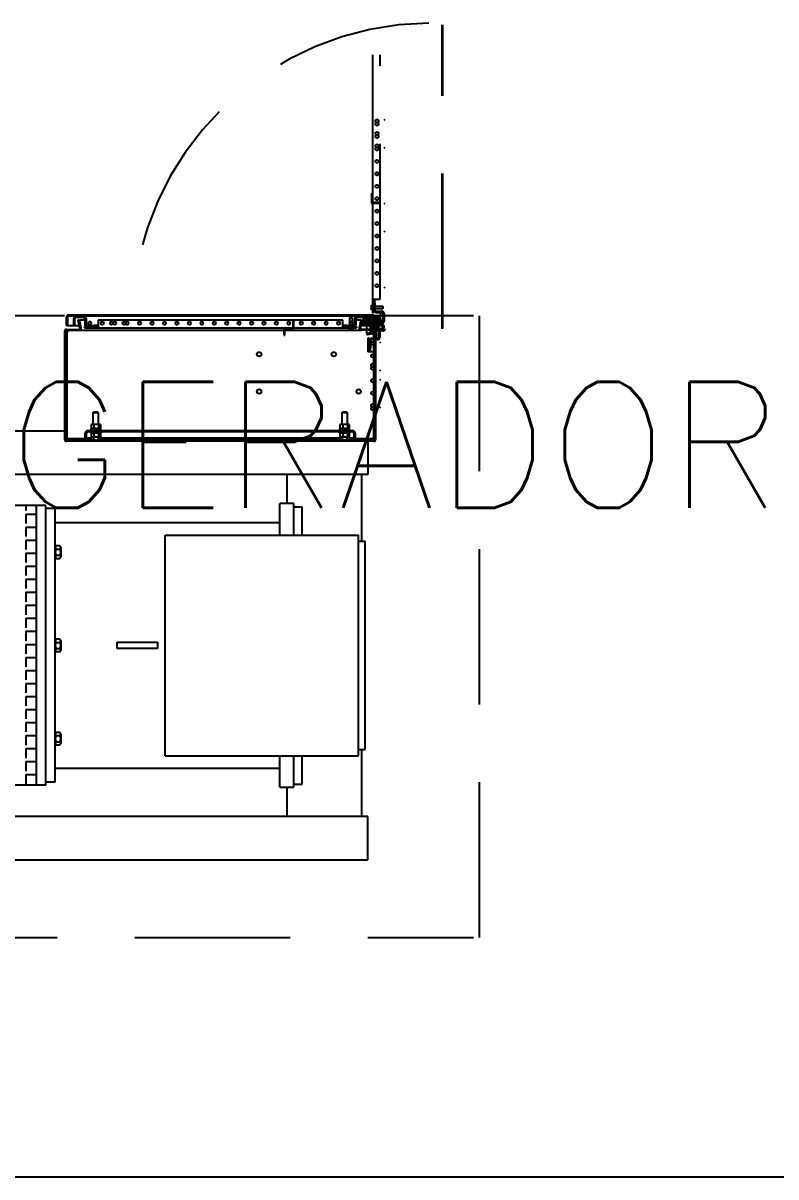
# Model space of a CAD drawing. Header units: metres. Extents: x -367 to 374, y -238 to 224.
# Drawn here: x 251.551 to 252.761, y 213.272 to 215.128 of the extents above; entities that cross this region are included whole.
import ezdxf
from ezdxf.enums import TextEntityAlignment as Align

# ---------------------------------------------------------------- set-up
doc = ezdxf.new("R2010")
doc.units = ezdxf.units.M
doc.linetypes.add('HIDDEN', pattern=[0.375, 0.25, -0.125])
for name, color, linetype in [('BASE', 253, 'Continuous'), ('ELE-ALIMENTADORES', 160, 'Continuous'), ('ELETRICA', 160, 'Continuous'), ('GERADOR', 4, 'Continuous')]:
    doc.layers.add(name, color=color, linetype=linetype)
doc.styles.add('R60-125-RS', font='romans.shx', dxfattribs={"height": 0.19})
doc.styles.add('R80-100-RS', font='romans.shx', dxfattribs={"height": 0.203})

# ---------------------------------------------------------------- blocks, each defined once
blk = doc.blocks.new('A$C03920C12')
at = {"layer": 'BASE'}
for q in [(1.55, -1.68), (0, -1.68)]:
    blk.add_line((-4.25, -1.68), q, dxfattribs=at)
at = {"layer": 'BASE', "insert": (-2.3492, -0.4009), "char_height": 0.203, "width": 2.816507, "attachment_point": 1, "style": 'R80-100-RS'}
blk.add_mtext('GERADOR', dxfattribs=at)
at = {"layer": 'BASE', "style": 'R60-125-RS', "text_generation_flag": 4}
blk.add_attdef('D', text='', height=0.19, dxfattribs=at).set_placement((-3.7108, 1.4232), align=Align.MIDDLE_CENTER)

msp = doc.modelspace()

# ---------------------------------------------------------------- linework, layer by layer
at = {"color": 8, "linetype": 'Continuous'}
msp.add_line((251.6191, 214.5606), (251.6176, 214.5621), dxfattribs=at)
at = {"layer": 'BASE', "color": 8, "ltscale": 10}
for p, q in [((251.0956, 214.4721), (251.6176, 214.4721)), ((252.105, 214.4554), (252.105, 214.4021)), ((252.105, 214.4021), (251.0881, 214.4021)), ((251.975, 214.4021), (251.975, 214.3551)), ((252.095, 214.4021), (252.095, 214.2946)), ((252.095, 213.9596), (252.095, 213.8521)), ((251.975, 213.8991), (251.975, 213.8521)), ((252.105, 213.8521), (251.1375, 213.8521)), ((252.105, 213.7821), (252.105, 213.8521)), ((250.64, 213.7821), (252.105, 213.7821))]:
    msp.add_line(p, q, dxfattribs=at)
at = {"layer": 'ELETRICA', "color": 8, "linetype": 'HIDDEN'}
for p, q in [((252.2244, 214.6361), (252.2244, 215.1251)), ((252.2259, 214.6361), (252.2259, 215.1251)), ((252.1123, 215.0771), (252.1123, 214.8531)), ((252.1248, 214.6841), (252.1248, 215.0771)), ((252.1313, 214.9718), (252.1328, 214.9733)), ((252.1313, 214.9269), (252.1328, 214.9284)), ((252.1111, 214.8531), (252.1123, 214.8531)), ((252.1111, 214.8528), (252.1111, 214.8531)), ((252.1123, 214.8531), (252.1123, 214.8507)), ((252.1111, 214.8507), (252.1111, 214.8405)), ((252.1111, 214.8405), (252.1111, 214.8381)), ((252.1123, 214.8381), (252.1111, 214.8381)), ((252.1123, 214.8507), (252.1123, 214.8405)), ((252.1123, 214.8384), (252.1123, 214.8381)), ((252.1123, 214.8381), (252.1123, 214.6841)), ((252.1231, 214.8393), (252.1135, 214.8393)), ((252.1231, 214.8381), (252.1135, 214.8381)), ((252.1231, 214.8393), (252.1231, 214.8381)), ((252.1313, 214.8371), (252.1328, 214.8386)), ((252.1313, 214.7922), (252.1328, 214.7937)), ((252.1313, 214.7024), (252.1328, 214.7039)), ((252.1104, 214.6737), (252.1104, 214.6689)), ((252.1104, 214.668), (252.1104, 214.6689)), ((252.1104, 214.668), (252.1104, 214.6675)), ((252.1106, 214.6739), (252.113, 214.6741)), ((252.113, 214.6671), (252.1106, 214.6673)), ((252.1115, 214.6678), (252.1115, 214.6687)), ((252.1123, 214.6841), (252.1123, 214.6831)), ((252.1123, 214.6841), (252.1163, 214.6841)), ((252.1143, 214.6831), (252.1123, 214.6831)), ((252.1123, 214.6831), (252.1123, 214.674)), ((252.1123, 214.6672), (252.1123, 214.6621)), ((252.113, 214.6751), (252.1138, 214.6751)), ((252.113, 214.6661), (252.113, 214.6751)), ((252.1138, 214.6661), (252.1138, 214.6751)), ((252.1138, 214.6746), (252.1143, 214.6746)), ((252.1138, 214.6742), (252.1139, 214.6742)), ((252.1138, 214.6728), (252.1139, 214.6728)), ((252.1138, 214.6706), (252.1139, 214.6706)), ((252.1138, 214.6684), (252.1139, 214.6684)), ((252.1138, 214.667), (252.1139, 214.667)), ((252.1143, 214.6666), (252.1138, 214.6666)), ((252.1143, 214.6742), (252.1142, 214.6742)), ((252.1143, 214.6728), (252.1142, 214.6728)), ((252.1143, 214.6706), (252.1142, 214.6706)), ((252.1143, 214.6684), (252.1142, 214.6684)), ((252.1143, 214.667), (252.1142, 214.667)), ((252.1143, 214.6841), (252.1143, 214.6831)), ((252.1143, 214.6831), (252.1143, 214.6776)), ((252.1143, 214.6776), (252.1143, 214.6666)), ((252.1163, 214.6776), (252.1143, 214.6776)), ((252.1143, 214.6666), (252.1143, 214.6621)), ((252.1163, 214.6776), (252.1163, 214.6841)), ((252.1163, 214.6841), (252.1248, 214.6841)), ((252.1163, 214.6776), (252.1163, 214.6666)), ((252.1163, 214.6726), (252.129, 214.6726)), ((252.129, 214.6686), (252.1163, 214.6686)), ((252.129, 214.6726), (252.129, 214.6692)), ((252.129, 214.6692), (252.129, 214.6686)), ((251.6176, 214.6571), (250.8284, 214.6571)), ((252.1029, 214.6504), (252.1029, 214.6307)), ((252.1088, 214.6504), (252.1088, 214.6489)), ((252.1088, 214.6504), (252.1228, 214.6504)), ((252.1088, 214.6489), (252.1228, 214.6489)), ((252.1088, 214.6484), (252.1088, 214.6301)), ((252.1088, 214.6484), (252.1228, 214.6484)), ((252.1099, 214.6341), (252.1099, 214.6537)), ((252.1117, 214.6575), (252.112, 214.6575)), ((252.1249, 214.6548), (252.1117, 214.6575)), ((252.1117, 214.6552), (252.1249, 214.6526)), ((252.1252, 214.6548), (252.112, 214.6575)), ((252.112, 214.6567), (252.1252, 214.654)), ((252.1143, 214.6621), (252.1123, 214.6621)), ((252.1138, 214.6661), (252.113, 214.6661)), ((252.1158, 214.6566), (252.1158, 214.6559)), ((252.1158, 214.6544), (252.1158, 214.6408)), ((252.1163, 214.6631), (252.1163, 214.6631)), ((252.1163, 214.6631), (252.1164, 214.6631)), ((252.117, 214.6521), (252.1174, 214.6541)), ((252.117, 214.6521), (252.1236, 214.6508)), ((252.275, 214.6571), (252.1176, 214.6571)), ((252.1183, 214.6646), (252.1273, 214.6646)), ((252.1183, 214.6626), (252.1273, 214.6626)), ((252.1245, 214.6493), (252.1237, 214.6466)), ((252.1249, 214.6548), (252.1252, 214.6548)), ((252.1252, 214.654), (252.1249, 214.6526)), ((252.1252, 214.6626), (252.1252, 214.6548)), ((252.1264, 214.6487), (252.1258, 214.6466)), ((252.1293, 214.6606), (252.1293, 214.6486)), ((252.1304, 214.6631), (252.1313, 214.6631)), ((252.1313, 214.6606), (252.1313, 214.6486)), ((252.1313, 214.6575), (252.1328, 214.659)), ((252.2846, 213.6571), (252.2846, 214.6571)), ((252.1047, 214.6293), (252.1179, 214.6319)), ((252.1047, 214.627), (252.1179, 214.6297)), ((252.105, 214.6278), (252.1182, 214.6304)), ((252.105, 214.627), (252.1182, 214.6297)), ((252.1093, 214.6389), (252.1203, 214.6389)), ((252.1093, 214.6389), (252.1093, 214.6369)), ((252.1093, 214.6369), (252.1203, 214.6369)), ((252.1138, 214.6406), (252.1193, 214.6411)), ((252.1142, 214.6359), (252.1138, 214.6406)), ((252.1197, 214.6364), (252.1142, 214.6359)), ((252.1158, 214.636), (252.1158, 214.6352)), ((252.1243, 214.6352), (252.1158, 214.6352)), ((252.1158, 214.6346), (252.1158, 214.6331)), ((252.1298, 214.6346), (252.1158, 214.6346)), ((252.1298, 214.6331), (252.1158, 214.6331)), ((252.1273, 214.6466), (252.1163, 214.6466)), ((252.1163, 214.6466), (252.1163, 214.6446)), ((252.1273, 214.6446), (252.1163, 214.6446)), ((252.1182, 214.6304), (252.1179, 214.6319)), ((252.1179, 214.6297), (252.1182, 214.6297)), ((252.1182, 214.6297), (252.1182, 214.6209)), ((252.1193, 214.6411), (252.1264, 214.6417)), ((252.1268, 214.637), (252.1197, 214.6364)), ((252.1231, 214.6446), (252.1222, 214.6414)), ((252.1223, 214.6349), (252.1223, 214.6229)), ((252.123, 214.6466), (252.125, 214.6446)), ((252.1243, 214.6349), (252.1243, 214.6229)), ((252.1252, 214.6446), (252.125, 214.6439)), ((252.1298, 214.6352), (252.1288, 214.6352)), ((252.1047, 214.627), (252.105, 214.627)), ((252.1053, 214.6214), (252.1053, 214.6004)), ((252.1073, 214.6214), (252.1053, 214.6214)), ((252.1073, 214.6214), (252.1073, 214.6169)), ((252.1073, 214.6169), (252.1073, 214.6059)), ((252.1088, 214.6286), (252.1088, 214.6279)), ((252.1093, 214.6204), (252.1093, 214.6204)), ((252.1093, 214.6204), (252.1094, 214.6204)), ((252.1093, 214.6169), (252.1093, 214.6059)), ((252.1203, 214.6209), (252.1113, 214.6209)), ((252.1203, 214.6189), (252.1113, 214.6189)), ((252.1234, 214.6204), (252.1243, 214.6204)), ((252.1243, 214.6136), (252.1258, 214.6151)), ((252.1073, 214.6004), (252.1053, 214.6004)), ((252.1053, 214.6004), (252.1053, 214.5994)), ((252.1093, 214.5994), (252.1053, 214.5994)), ((252.1073, 214.6059), (252.1073, 214.6004)), ((252.1073, 214.6059), (252.1093, 214.6059)), ((252.1073, 214.6004), (252.1073, 214.5994)), ((252.1093, 214.5994), (252.1093, 214.6059)), ((252.1178, 214.5994), (252.1093, 214.5994)), ((252.1243, 214.5687), (252.1258, 214.5702)), ((252.1243, 214.5539), (252.1258, 214.5554)), ((252.1243, 214.509), (252.1258, 214.5105)), ((251.3553, 213.6571), (252.275, 213.6571))]:
    msp.add_line(p, q, dxfattribs=at)
at = {"layer": 'ELETRICA', "color": 8}
for p, q in [((251.6206, 214.6414), (251.6206, 214.6554)), ((251.6221, 214.6414), (251.6221, 214.6554)), ((251.6226, 214.6414), (251.6226, 214.6554)), ((252.1126, 214.6584), (251.6236, 214.6584)), ((252.1126, 214.6569), (251.6236, 214.6569)), ((251.6321, 214.6419), (251.6321, 214.6529)), ((251.6341, 214.6419), (251.6341, 214.6529)), ((251.6361, 214.6569), (251.6481, 214.6569)), ((251.6361, 214.6549), (251.6481, 214.6549)), ((251.6406, 214.6507), (251.6391, 214.6504)), ((251.6418, 214.6372), (251.6391, 214.6504)), ((251.6432, 214.6375), (251.6406, 214.6507)), ((251.644, 214.6375), (251.6414, 214.6507)), ((251.6414, 214.6504), (251.6414, 214.6507)), ((251.6414, 214.6507), (251.6501, 214.6507)), ((251.644, 214.6372), (251.6414, 214.6504)), ((251.6501, 214.6529), (251.6501, 214.6439)), ((251.6506, 214.656), (251.6506, 214.6569)), ((251.6521, 214.6529), (251.6521, 214.6439)), ((251.6575, 214.6569), (251.656, 214.6584)), ((252.0646, 214.6504), (251.6716, 214.6504)), ((251.6716, 214.6504), (251.6716, 214.6419)), ((251.7024, 214.6569), (251.7009, 214.6584)), ((251.7172, 214.6569), (251.7157, 214.6584)), ((251.7621, 214.6569), (251.7606, 214.6584)), ((251.8519, 214.6569), (251.8504, 214.6584)), ((251.8968, 214.6569), (251.8953, 214.6584)), ((251.9844, 214.6487), (251.9844, 214.6391)), ((251.9844, 214.6487), (251.9856, 214.6487)), ((251.9866, 214.6569), (251.9851, 214.6584)), ((251.9856, 214.6487), (251.9856, 214.6391)), ((252.0315, 214.6569), (252.03, 214.6584)), ((252.0463, 214.6569), (252.1198, 214.6584)), ((252.0646, 214.6419), (252.0646, 214.6504)), ((252.0761, 214.6546), (252.0795, 214.6546)), ((252.0761, 214.6419), (252.0761, 214.6546)), ((252.0795, 214.6546), (252.0801, 214.6546)), ((252.0801, 214.6546), (252.0801, 214.6419)), ((252.0841, 214.6439), (252.0841, 214.6529)), ((252.0856, 214.656), (252.0856, 214.6569)), ((252.0861, 214.6439), (252.0861, 214.6529)), ((252.0861, 214.6507), (252.0939, 214.6507)), ((252.0881, 214.6569), (252.1001, 214.6569)), ((252.0881, 214.6549), (252.1001, 214.6549)), ((252.0912, 214.6569), (252.0897, 214.6584)), ((252.0939, 214.6507), (252.0912, 214.6375)), ((252.0939, 214.6504), (252.0912, 214.6372)), ((252.092, 214.6375), (252.0946, 214.6507)), ((252.0935, 214.6372), (252.0961, 214.6504)), ((252.0939, 214.6504), (252.0939, 214.6507)), ((252.0946, 214.6507), (252.0961, 214.6504)), ((252.0966, 214.6426), (252.0979, 214.6492)), ((252.0994, 214.6501), (252.1021, 214.6493)), ((252.1, 214.652), (252.1021, 214.6514)), ((252.1021, 214.6529), (252.1021, 214.6419)), ((252.1021, 214.6486), (252.1041, 214.6506)), ((252.1041, 214.6529), (252.1041, 214.6419)), ((252.1041, 214.6508), (252.1048, 214.6506)), ((252.1041, 214.6487), (252.1073, 214.6478)), ((252.1076, 214.6449), (252.1069, 214.6519)), ((252.1117, 214.6524), (252.1123, 214.6453)), ((252.1135, 214.6554), (252.1135, 214.6544)), ((252.1135, 214.6499), (252.1135, 214.6414)), ((252.1141, 214.6554), (252.1141, 214.6414)), ((252.1156, 214.6554), (252.1156, 214.6414)), ((251.6176, 214.6324), (251.6176, 214.4584)), ((251.6191, 214.6324), (251.6191, 214.4584)), ((251.6199, 214.6324), (251.6236, 214.6324)), ((251.6199, 214.6324), (251.6214, 214.6324)), ((251.6199, 214.4594), (251.6199, 214.6324)), ((251.6206, 214.6414), (251.6221, 214.6414)), ((251.6206, 214.6354), (251.6403, 214.6354)), ((251.6206, 214.6339), (251.6403, 214.6339)), ((251.6229, 214.6324), (251.6214, 214.6324)), ((251.6214, 214.4594), (251.6214, 214.6324)), ((251.6226, 214.6414), (251.6409, 214.6414)), ((251.6229, 214.6324), (251.6236, 214.6324)), ((251.6236, 214.6324), (251.6236, 214.6324)), ((251.6321, 214.6419), (251.6341, 214.6419)), ((251.6403, 214.6339), (251.6425, 214.6339)), ((251.6424, 214.6414), (251.6432, 214.6414)), ((251.6425, 214.635), (251.6425, 214.6339)), ((251.6425, 214.6339), (251.9706, 214.6339)), ((251.644, 214.6372), (251.644, 214.6375)), ((251.6496, 214.6399), (251.6541, 214.6399)), ((251.6496, 214.6399), (251.6496, 214.6379)), ((251.6496, 214.6379), (251.6706, 214.6379)), ((251.6506, 214.6419), (251.6506, 214.642)), ((251.6506, 214.6419), (251.6506, 214.6419)), ((251.6541, 214.6419), (251.6651, 214.6419)), ((251.6541, 214.6399), (251.6651, 214.6399)), ((251.6651, 214.6399), (251.6651, 214.6419)), ((251.6716, 214.6419), (251.6651, 214.6419)), ((251.6651, 214.6399), (251.6706, 214.6399)), ((251.6706, 214.6399), (251.6716, 214.6399)), ((251.6706, 214.6399), (251.6706, 214.6379)), ((251.6706, 214.6379), (251.6716, 214.6379)), ((251.6716, 214.6419), (251.6716, 214.6379)), ((251.6716, 214.6379), (251.9706, 214.6379)), ((251.9706, 214.6379), (251.973, 214.6379)), ((251.9706, 214.6367), (251.9706, 214.6379)), ((251.9709, 214.6367), (251.9706, 214.6367)), ((251.9706, 214.6259), (251.9706, 214.6355)), ((251.9718, 214.6259), (251.9718, 214.6355)), ((251.9718, 214.6339), (252.0927, 214.6339)), ((251.973, 214.6379), (251.9832, 214.6379)), ((251.973, 214.6367), (251.9832, 214.6367)), ((251.9832, 214.6367), (251.9856, 214.6367)), ((251.9853, 214.6379), (251.9856, 214.6379)), ((251.9856, 214.6379), (251.9856, 214.6367)), ((251.9856, 214.6379), (252.0646, 214.6379)), ((252.0646, 214.6379), (252.0646, 214.6419)), ((252.0711, 214.6419), (252.0646, 214.6419)), ((252.0646, 214.6399), (252.0656, 214.6399)), ((252.0646, 214.6379), (252.0656, 214.6379)), ((252.0656, 214.6399), (252.0711, 214.6399)), ((252.0656, 214.6399), (252.0656, 214.6379)), ((252.0656, 214.6379), (252.0746, 214.6379)), ((252.0711, 214.6419), (252.0711, 214.6399)), ((252.0711, 214.6419), (252.0821, 214.6419)), ((252.0711, 214.6399), (252.0821, 214.6399)), ((252.0826, 214.6394), (252.0736, 214.6394)), ((252.0736, 214.6386), (252.0736, 214.6394)), ((252.0826, 214.6386), (252.0736, 214.6386)), ((252.0741, 214.6394), (252.0741, 214.6399)), ((252.0744, 214.6399), (252.0744, 214.6398)), ((252.0744, 214.6394), (252.0744, 214.6395)), ((252.0748, 214.6362), (252.0746, 214.6386)), ((252.075, 214.636), (252.0798, 214.636)), ((252.0759, 214.6399), (252.0759, 214.6398)), ((252.0759, 214.6394), (252.0759, 214.6395)), ((252.0781, 214.6399), (252.0781, 214.6398)), ((252.0781, 214.6394), (252.0781, 214.6395)), ((252.0806, 214.636), (252.0798, 214.636)), ((252.0808, 214.6371), (252.08, 214.6371)), ((252.0802, 214.6399), (252.0802, 214.6398)), ((252.0802, 214.6394), (252.0802, 214.6395)), ((252.0806, 214.636), (252.0812, 214.636)), ((252.0816, 214.6386), (252.0814, 214.6362)), ((252.0815, 214.6379), (252.0866, 214.6379)), ((252.0817, 214.6399), (252.0817, 214.6398)), ((252.0817, 214.6394), (252.0817, 214.6395)), ((252.0821, 214.6399), (252.0866, 214.6399)), ((252.0821, 214.6399), (252.0821, 214.6394)), ((252.0826, 214.6394), (252.0826, 214.6386)), ((252.0856, 214.6419), (252.0855, 214.6419)), ((252.0856, 214.6419), (252.0856, 214.642)), ((252.0866, 214.6399), (252.0866, 214.6379)), ((252.0912, 214.6372), (252.0912, 214.6375)), ((252.0921, 214.6414), (252.0928, 214.6414)), ((252.0927, 214.635), (252.0927, 214.6339)), ((252.0927, 214.6339), (252.0949, 214.6339)), ((252.0943, 214.6414), (252.1079, 214.6414)), ((252.0966, 214.6426), (252.0946, 214.643)), ((252.1146, 214.6354), (252.0949, 214.6354)), ((252.1146, 214.6339), (252.0949, 214.6339)), ((252.1021, 214.6419), (252.1041, 214.6419)), ((252.108, 214.6394), (252.1076, 214.6449)), ((252.1128, 214.6398), (252.108, 214.6394)), ((252.1116, 214.6324), (252.1116, 214.6324)), ((252.1124, 214.6324), (252.1116, 214.6324)), ((252.1116, 214.6324), (252.1154, 214.6324)), ((252.1123, 214.6453), (252.1128, 214.6398)), ((252.1139, 214.6324), (252.1124, 214.6324)), ((252.1126, 214.6414), (252.1135, 214.6414)), ((252.1141, 214.6339), (252.1126, 214.6354)), ((252.1154, 214.6324), (252.1139, 214.6324)), ((252.1139, 214.6324), (252.1139, 214.4594)), ((252.1141, 214.6414), (252.1156, 214.6414)), ((252.1154, 214.6324), (252.1154, 214.4594)), ((252.1161, 214.6324), (252.1161, 214.4584)), ((252.1176, 214.6305), (252.1161, 214.632)), ((252.1176, 214.6324), (252.1176, 214.4584)), ((251.9706, 214.6259), (251.9718, 214.6259)), ((251.6191, 214.6055), (251.6176, 214.607)), ((252.1176, 214.5958), (252.1161, 214.5973)), ((252.1176, 214.5856), (252.1161, 214.5871)), ((251.6191, 214.5707), (251.6176, 214.5722)), ((252.1176, 214.5509), (252.1161, 214.5524)), ((251.6191, 214.5258), (251.6176, 214.5273)), ((251.6636, 214.5019), (251.6641, 214.5024)), ((251.6636, 214.4826), (251.6636, 214.5019)), ((251.6636, 214.5019), (251.6716, 214.5019)), ((251.6711, 214.5024), (251.6641, 214.5024)), ((251.6711, 214.5024), (251.6716, 214.5019)), ((251.6716, 214.5019), (251.6716, 214.4826)), ((252.0636, 214.5019), (252.0641, 214.5024)), ((252.0636, 214.4826), (252.0636, 214.5019)), ((252.0636, 214.5019), (252.0716, 214.5019)), ((252.0711, 214.5024), (252.0641, 214.5024)), ((252.0711, 214.5024), (252.0716, 214.5019)), ((252.0716, 214.5019), (252.0716, 214.4826)), ((251.6602, 214.4826), (251.6602, 214.4767)), ((251.6647, 214.4826), (251.6602, 214.4826)), ((251.6647, 214.4826), (251.6647, 214.4767)), ((251.6722, 214.4826), (251.6647, 214.4826)), ((251.6751, 214.4826), (251.6722, 214.4826)), ((251.6722, 214.4826), (251.6722, 214.4767)), ((251.6751, 214.4826), (251.6751, 214.4767)), ((252.0602, 214.4826), (252.0602, 214.4767)), ((252.0647, 214.4826), (252.0602, 214.4826)), ((252.0647, 214.4826), (252.0647, 214.4767)), ((252.0722, 214.4826), (252.0647, 214.4826)), ((252.0722, 214.4826), (252.0722, 214.4767)), ((252.0751, 214.4826), (252.0722, 214.4826)), ((252.0751, 214.4826), (252.0751, 214.4767)), ((251.6506, 214.4605), (251.6506, 214.4685)), ((251.6526, 214.472), (251.6526, 214.4725)), ((251.6546, 214.4725), (251.6526, 214.4725)), ((251.6526, 214.4605), (251.6526, 214.4685)), ((252.0806, 214.4725), (251.6546, 214.4725)), ((252.0806, 214.4705), (251.6546, 214.4705)), ((251.6761, 214.4741), (251.6591, 214.4741)), ((251.6591, 214.4725), (251.6591, 214.4741)), ((251.6591, 214.4689), (251.6591, 214.4705)), ((251.6591, 214.4689), (251.6755, 214.4689)), ((251.6601, 214.4624), (251.6601, 214.4575)), ((251.6601, 214.4624), (251.6617, 214.4624)), ((251.6602, 214.4767), (251.6606, 214.4764)), ((251.6602, 214.4741), (251.6602, 214.4761)), ((251.6602, 214.4761), (251.6744, 214.4761)), ((251.6602, 214.4689), (251.6602, 214.463)), ((251.6602, 214.463), (251.6606, 214.4627)), ((251.6611, 214.4761), (251.6606, 214.4764)), ((251.6611, 214.4624), (251.6606, 214.4627)), ((251.6617, 214.4624), (251.6621, 214.4624)), ((251.6621, 214.4624), (251.6622, 214.4624)), ((251.6622, 214.4624), (251.6639, 214.4624)), ((251.6639, 214.4624), (251.6639, 214.4575)), ((251.6639, 214.4624), (251.667, 214.4624)), ((251.6647, 214.4689), (251.6647, 214.463)), ((251.667, 214.4624), (251.6678, 214.4624)), ((251.6678, 214.4624), (251.668, 214.4624)), ((251.668, 214.4624), (251.6714, 214.4624)), ((251.6714, 214.4624), (251.6714, 214.4575)), ((251.6714, 214.4624), (251.6729, 214.4624)), ((251.6722, 214.4689), (251.6722, 214.463)), ((251.6744, 214.4705), (251.6724, 214.4725)), ((251.6729, 214.4624), (251.6734, 214.4624)), ((251.6734, 214.4624), (251.6735, 214.4624)), ((251.6735, 214.4624), (251.6751, 214.4624)), ((251.6746, 214.4764), (251.6741, 214.4761)), ((251.6746, 214.4627), (251.6741, 214.4624)), ((251.6744, 214.4761), (251.675, 214.4761)), ((251.675, 214.4761), (251.675, 214.4741)), ((251.6751, 214.4689), (251.6751, 214.463)), ((251.6751, 214.4624), (251.6751, 214.4575)), ((251.6755, 214.4689), (251.6761, 214.4689)), ((251.6761, 214.4741), (251.6761, 214.4725)), ((251.6761, 214.4705), (251.6761, 214.4689)), ((251.7193, 214.4705), (251.7173, 214.4725)), ((251.7341, 214.4705), (251.7321, 214.4725)), ((251.779, 214.4705), (251.777, 214.4725)), ((251.8688, 214.4705), (251.8668, 214.4725)), ((251.9137, 214.4705), (251.9117, 214.4725)), ((252.0035, 214.4705), (252.0015, 214.4725)), ((252.0484, 214.4705), (252.0464, 214.4725)), ((252.0761, 214.4741), (252.0591, 214.4741)), ((252.0591, 214.4725), (252.0591, 214.4741)), ((252.0591, 214.4689), (252.0591, 214.4705)), ((252.0591, 214.4689), (252.0755, 214.4689)), ((252.0601, 214.4624), (252.0601, 214.4575)), ((252.0601, 214.4624), (252.0617, 214.4624)), ((252.0602, 214.4767), (252.0606, 214.4764)), ((252.0602, 214.4741), (252.0602, 214.4761)), ((252.0602, 214.4761), (252.0744, 214.4761)), ((252.0602, 214.4689), (252.0602, 214.463)), ((252.0602, 214.463), (252.0606, 214.4627)), ((252.0611, 214.4761), (252.0606, 214.4764)), ((252.0611, 214.4624), (252.0606, 214.4627)), ((252.0632, 214.4705), (252.0612, 214.4725)), ((252.0617, 214.4624), (252.0621, 214.4624)), ((252.0621, 214.4624), (252.0622, 214.4624)), ((252.0622, 214.4624), (252.0639, 214.4624)), ((252.0639, 214.4624), (252.0639, 214.4575)), ((252.0639, 214.4624), (252.067, 214.4624)), ((252.0647, 214.4689), (252.0647, 214.463)), ((252.067, 214.4624), (252.0678, 214.4624)), ((252.0678, 214.4624), (252.068, 214.4624)), ((252.068, 214.4624), (252.0714, 214.4624)), ((252.0714, 214.4624), (252.0714, 214.4575)), ((252.0714, 214.4624), (252.0729, 214.4624)), ((252.0722, 214.4689), (252.0722, 214.463)), ((252.0729, 214.4624), (252.0734, 214.4624)), ((252.0734, 214.4624), (252.0735, 214.4624)), ((252.0735, 214.4624), (252.0751, 214.4624)), ((252.0746, 214.4764), (252.0741, 214.4761)), ((252.0746, 214.4627), (252.0741, 214.4624)), ((252.0744, 214.4761), (252.075, 214.4761)), ((252.075, 214.4761), (252.075, 214.4741)), ((252.0751, 214.4689), (252.0751, 214.463)), ((252.0751, 214.4624), (252.0751, 214.4575)), ((252.0755, 214.4689), (252.0761, 214.4689)), ((252.0761, 214.4741), (252.0761, 214.4725)), ((252.0761, 214.4705), (252.0761, 214.4689)), ((252.0826, 214.4725), (252.0806, 214.4725)), ((252.0826, 214.472), (252.0826, 214.4725)), ((252.0826, 214.4685), (252.0826, 214.4605)), ((252.0846, 214.4685), (252.0846, 214.4605)), ((252.1176, 214.4611), (252.1161, 214.4626)), ((251.6199, 214.4594), (251.6214, 214.4594)), ((252.1146, 214.4569), (251.6206, 214.4569)), ((252.1146, 214.4554), (251.6206, 214.4554)), ((251.6214, 214.4594), (251.6229, 214.4609)), ((251.6229, 214.4609), (251.6214, 214.4594)), ((251.6214, 214.4579), (251.6214, 214.4594)), ((251.6601, 214.4594), (251.6214, 214.4594)), ((251.6601, 214.4579), (251.6214, 214.4579)), ((251.6506, 214.4605), (251.6526, 214.4605)), ((251.6601, 214.4605), (251.6526, 214.4605)), ((251.6594, 214.4554), (251.6579, 214.4569)), ((251.6611, 214.4569), (251.6601, 214.4575)), ((251.6639, 214.4575), (251.662, 214.4569)), ((251.6714, 214.4575), (251.6676, 214.4569)), ((251.6751, 214.4575), (251.6732, 214.4569)), ((251.6751, 214.4575), (251.6741, 214.4569)), ((252.0601, 214.4605), (251.6751, 214.4605)), ((252.0601, 214.4594), (251.6751, 214.4594)), ((252.0601, 214.4579), (251.6751, 214.4579)), ((251.6895, 214.4554), (251.688, 214.4569)), ((251.7492, 214.4554), (251.7477, 214.4569)), ((251.7941, 214.4554), (251.7926, 214.4569)), ((251.8839, 214.4554), (251.8824, 214.4569)), ((251.9288, 214.4554), (251.9273, 214.4569)), ((252.0186, 214.4554), (252.0171, 214.4569)), ((252.0611, 214.4569), (252.0601, 214.4575)), ((252.0639, 214.4575), (252.062, 214.4569)), ((252.0635, 214.4554), (252.062, 214.4569)), ((252.0714, 214.4575), (252.0676, 214.4569)), ((252.0751, 214.4575), (252.0732, 214.4569)), ((252.0751, 214.4575), (252.0741, 214.4569)), ((252.0826, 214.4605), (252.0751, 214.4605)), ((252.1139, 214.4594), (252.0751, 214.4594)), ((252.1139, 214.4579), (252.0751, 214.4579)), ((252.0783, 214.4554), (252.0768, 214.4569)), ((252.0826, 214.4605), (252.0846, 214.4605)), ((252.1124, 214.4609), (252.1139, 214.4594)), ((252.1139, 214.4594), (252.1124, 214.4609)), ((252.1139, 214.4579), (252.1139, 214.4594)), ((252.1154, 214.4594), (252.1139, 214.4594))]:
    msp.add_line(p, q, dxfattribs=at)
at = {"layer": 'ELETRICA', "color": 8, "linetype": 'HIDDEN', "flags": 128}
for points in [[(252.1106, 214.6687), (252.111, 214.6687), (252.1115, 214.6687)], [(252.1115, 214.6678), (252.111, 214.6679), (252.1106, 214.6679)]]:
    msp.add_lwpolyline(points, dxfattribs=at)
at = {"layer": 'ELETRICA', "color": 8, "flags": 128}
for points in [[(251.6229, 214.6339), (251.6223, 214.6339), (251.6218, 214.6339), (251.6214, 214.6337), (251.6209, 214.6336), (251.6206, 214.6334), (251.6203, 214.6332), (251.62, 214.633), (251.6199, 214.6327), (251.6199, 214.6324)], [(251.6425, 214.6339), (251.6428, 214.634), (251.6431, 214.6341), (251.6433, 214.6344), (251.6435, 214.6347), (251.6437, 214.635), (251.6438, 214.6355), (251.6439, 214.636), (251.644, 214.6365), (251.644, 214.637), (251.644, 214.6375)], [(252.0799, 214.6362), (252.08, 214.6366), (252.08, 214.6371)], [(252.0808, 214.6371), (252.0808, 214.6366), (252.0808, 214.6362)], [(252.0912, 214.637), (252.0912, 214.6364), (252.0913, 214.6359), (252.0914, 214.6355), (252.0915, 214.635), (252.0917, 214.6347), (252.0919, 214.6344), (252.0922, 214.6341), (252.0924, 214.634), (252.0927, 214.6339)], [(252.1154, 214.6324), (252.1153, 214.6327), (252.1151, 214.633), (252.1149, 214.6333), (252.1145, 214.6335), (252.114, 214.6337), (252.1135, 214.6338), (252.1129, 214.6339), (252.1124, 214.6339)], [(251.6621, 214.4761), (251.6617, 214.4762), (251.6602, 214.4767)], [(251.6621, 214.4624), (251.6617, 214.4625), (251.6602, 214.463)], [(251.6647, 214.4767), (251.6643, 214.4765), (251.6628, 214.4761)], [(251.6647, 214.463), (251.6643, 214.4628), (251.6628, 214.4624)], [(251.6678, 214.4761), (251.6672, 214.4762), (251.6647, 214.4767)], [(251.6678, 214.4624), (251.6672, 214.4625), (251.6647, 214.463)], [(251.6722, 214.4767), (251.6715, 214.4765), (251.6691, 214.4761)], [(251.6722, 214.463), (251.6715, 214.4628), (251.6691, 214.4624)], [(251.6734, 214.4761), (251.6729, 214.4763), (251.6722, 214.4767)], [(251.6734, 214.4624), (251.6729, 214.4626), (251.6722, 214.463)], [(251.6751, 214.4767), (251.6746, 214.4764), (251.6739, 214.4761)], [(251.6751, 214.463), (251.6746, 214.4627), (251.6739, 214.4624)], [(252.0621, 214.4761), (252.0617, 214.4762), (252.0602, 214.4767)], [(252.0621, 214.4624), (252.0617, 214.4625), (252.0602, 214.463)], [(252.0647, 214.4767), (252.0643, 214.4765), (252.0628, 214.4761)], [(252.0647, 214.463), (252.0643, 214.4628), (252.0628, 214.4624)], [(252.0678, 214.4761), (252.0672, 214.4762), (252.0647, 214.4767)], [(252.0678, 214.4624), (252.0672, 214.4625), (252.0647, 214.463)], [(252.0722, 214.4767), (252.0715, 214.4765), (252.0691, 214.4761)], [(252.0722, 214.463), (252.0715, 214.4628), (252.0691, 214.4624)], [(252.0734, 214.4761), (252.0729, 214.4763), (252.0722, 214.4767)], [(252.0734, 214.4624), (252.0729, 214.4626), (252.0722, 214.463)], [(252.0751, 214.4767), (252.0746, 214.4764), (252.0739, 214.4761)], [(252.0751, 214.463), (252.0746, 214.4627), (252.0739, 214.4624)], [(251.662, 214.4569), (251.6618, 214.457), (251.6601, 214.4575)], [(251.6676, 214.4569), (251.6673, 214.457), (251.6639, 214.4575)], [(251.6732, 214.4569), (251.6731, 214.457), (251.6714, 214.4575)], [(252.062, 214.4569), (252.0618, 214.457), (252.0601, 214.4575)], [(252.0676, 214.4569), (252.0673, 214.457), (252.0639, 214.4575)], [(252.0732, 214.4569), (252.0731, 214.457), (252.0714, 214.4575)]]:
    msp.add_lwpolyline(points, dxfattribs=at)
at = {"layer": 'ELETRICA', "color": 8, "linetype": 'HIDDEN'}
for centre in [(252.1198, 214.9706), (252.1198, 214.9656), (252.1198, 214.9506), (252.1198, 214.9456), (252.1198, 214.9306), (252.1198, 214.9256), (252.1198, 214.9056), (252.1198, 214.8856), (252.1198, 214.8656), (252.1198, 214.8456), (252.1198, 214.8256), (252.1198, 214.8056), (252.1198, 214.7856), (252.1198, 214.7656), (252.1198, 214.7456), (252.1198, 214.7256), (252.1198, 214.7056), (252.1128, 214.6329), (252.1128, 214.6129), (252.1128, 214.5929), (252.1128, 214.5779), (252.1128, 214.5729), (252.1128, 214.5529), (252.1128, 214.5329), (252.1128, 214.5129), (252.1128, 214.5079)]:
    msp.add_circle(centre, 0.00255, dxfattribs=at)
at = {"layer": 'ELETRICA', "color": 8}
for centre, radius in [((251.6581, 214.6454), 0.00255), ((251.6781, 214.6454), 0.00255), ((251.6931, 214.6454), 0.00255), ((251.6981, 214.6454), 0.00255), ((251.7131, 214.6454), 0.00255), ((251.7181, 214.6454), 0.00255), ((251.7381, 214.6454), 0.00255), ((251.7581, 214.6454), 0.00255), ((251.7781, 214.6454), 0.00255), ((251.7981, 214.6454), 0.00255), ((251.8181, 214.6454), 0.00255), ((251.8381, 214.6454), 0.00255), ((251.8581, 214.6454), 0.00255), ((251.8781, 214.6454), 0.00255), ((251.8981, 214.6454), 0.00255), ((251.9181, 214.6454), 0.00255), ((251.9381, 214.6454), 0.00255), ((251.9581, 214.6454), 0.00255), ((251.9781, 214.6454), 0.00255), ((251.9981, 214.6454), 0.00255), ((252.0181, 214.6454), 0.00255), ((252.0381, 214.6454), 0.00255), ((252.0581, 214.6454), 0.00255), ((252.0781, 214.6454), 0.00255), ((252.0981, 214.6454), 0.00255), ((252.1181, 214.6454), 0.00255), ((251.9304, 214.5954), 0.0036), ((252.0504, 214.5954), 0.0036), ((251.9304, 214.5354), 0.0036), ((252.0904, 214.5354), 0.0036)]:
    msp.add_circle(centre, radius, dxfattribs=at)
at = {"layer": 'ELETRICA', "color": 8, "linetype": 'HIDDEN'}
for centre, radius, start, end in [((252.2086, 214.6449), 0.4832, 90.6772, 178.3987), ((252.1099, 214.8507), 0.0024, 360, 90), ((252.1099, 214.8507), 0.0012, 360, 90), ((252.1135, 214.8405), 0.0024, 180, 270), ((252.1135, 214.8405), 0.0012, 180, 270), ((252.1106, 214.6737), 0.0002, 95, 180), ((252.1106, 214.6689), 0.000183, 192.4959, 271.2254), ((252.1106, 214.6681), 0.000164, 186.7323, 276.989), ((252.1106, 214.6675), 0.0002, 180, 265), ((252.1162, 214.6688), 0.00585, 112.5558, 113.8871), ((252.1259, 214.6585), 0.0186, 130.0641, 130.5696), ((251.988, 214.7966), 0.1782, 314.9337, 314.9905), ((252.1044, 214.6798), 0.0149, 309.4374, 310.0642), ((252.1119, 214.6719), 0.00536, 291.1156, 292.5551), ((252.112, 214.6689), 0.00584, 66.1113, 67.4457), ((252.1024, 214.6588), 0.0183, 49.4262, 49.94), ((252.2655, 214.822), 0.214, 225.0142, 225.0615), ((252.1239, 214.68), 0.0151, 229.9399, 230.5585), ((252.1163, 214.6719), 0.00537, 247.4466, 248.8827), ((252.1183, 214.6666), 0.004, 180, 270), ((252.1183, 214.6666), 0.002, 180, 270), ((252.1114, 214.656), 0.0015, 89.9282, 165.5225), ((252.1114, 214.6537), 0.0015, 78.69, 180), ((252.1114, 214.6516), 0.00594, 84.3218, 89.9854), ((252.1114, 214.656), 0.0015, 78.69, 89.9282), ((252.1228, 214.6474), 0.003, 360, 90), ((252.1228, 214.6474), 0.0015, 360, 90), ((252.1231, 214.6471), 0.00132, 15.562, 99.7763), ((252.1229, 214.6399), 0.00847, 81.9816, 90.2941), ((252.1233, 214.6496), 0.0012, 343.69, 78.69), ((252.1233, 214.6496), 0.0032, 343.69, 78.69), ((252.1273, 214.6606), 0.004, 360, 90), ((252.1273, 214.6606), 0.002, 360, 90), ((252.1273, 214.6486), 0.002, 270, 360), ((252.1273, 214.6486), 0.004, 270, 360), ((252.1044, 214.6307), 0.0015, 180, 281.3099), ((252.1203, 214.6349), 0.004, 360, 90), ((252.1203, 214.6349), 0.002, 360, 90), ((252.1266, 214.6394), 0.00476, 360, 155), ((252.1266, 214.6394), 0.00476, 215, 360), ((252.1266, 214.6394), 0.0025, 360, 112.7304), ((252.1266, 214.6394), 0.0025, 257.2696, 360), ((252.1266, 214.6394), 0.00238, 275, 95), ((252.1298, 214.6361), 0.0015, 270, 360), ((252.1298, 214.6361), 0.003, 270, 360), ((252.13, 214.6365), 0.00136, 261.6844, 342.9772), ((252.1298, 214.644), 0.00886, 269.8916, 277.8326), ((252.1044, 214.6285), 0.0015, 194.4775, 281.3099), ((252.1113, 214.6169), 0.004, 90, 180), ((252.1113, 214.6169), 0.002, 90, 180), ((252.1203, 214.6229), 0.004, 270, 360), ((252.1203, 214.6229), 0.002, 270, 360)]:
    msp.add_arc(centre, radius, start, end, dxfattribs=at)
at = {"layer": 'ELETRICA', "color": 8}
for centre, radius, start, end in [((251.6236, 214.6554), 0.003, 90, 180), ((251.6236, 214.6554), 0.0015, 90, 180), ((251.6239, 214.6556), 0.00132, 105.562, 189.7763), ((251.6311, 214.6555), 0.00847, 171.9816, 180.2941), ((251.6361, 214.6529), 0.004, 90, 180), ((251.6361, 214.6529), 0.002, 90, 180), ((251.6481, 214.6529), 0.004, 360, 90), ((251.6481, 214.6529), 0.002, 360, 90), ((252.0881, 214.6529), 0.004, 90, 180), ((252.0881, 214.6529), 0.002, 90, 180), ((252.0991, 214.6489), 0.0032, 73.69, 168.69), ((252.0991, 214.6489), 0.0012, 73.69, 168.69), ((252.1001, 214.6529), 0.004, 360, 90), ((252.1001, 214.6529), 0.002, 360, 90), ((252.1093, 214.6521), 0.00476, 90, 245), ((252.1093, 214.6521), 0.0025, 90, 202.7304), ((252.1093, 214.6521), 0.00238, 5, 185), ((252.1093, 214.6521), 0.00476, 305, 90), ((252.1093, 214.6521), 0.0025, 347.2696, 90), ((252.1126, 214.6554), 0.003, 360, 90), ((252.1122, 214.6556), 0.00136, 351.6844, 72.9772), ((252.1126, 214.6554), 0.0015, 360, 90), ((252.1047, 214.6554), 0.00886, 359.8916, 7.8326), ((251.6206, 214.6324), 0.003, 90, 180), ((251.6206, 214.6324), 0.0015, 90, 180), ((251.6229, 214.6324), 0.003, 151.045, 180), ((251.6403, 214.6369), 0.003, 270, 11.3099), ((251.6403, 214.6369), 0.0015, 270, 11.3099), ((251.6425, 214.6369), 0.0015, 284.4775, 11.3099), ((251.6541, 214.6439), 0.004, 180, 270), ((251.6541, 214.6439), 0.002, 180, 270), ((251.973, 214.6355), 0.0024, 90, 180), ((251.973, 214.6355), 0.0012, 90, 180), ((251.9832, 214.6391), 0.0024, 270, 360), ((251.9832, 214.6391), 0.0012, 270, 360), ((252.0798, 214.6375), 0.00584, 156.1113, 157.4457), ((252.0798, 214.6418), 0.00585, 202.5558, 203.8871), ((252.075, 214.6362), 0.0002, 185, 270), ((252.0899, 214.628), 0.0183, 139.4262, 139.94), ((252.0901, 214.6515), 0.0186, 220.0641, 220.5696), ((251.9267, 214.7911), 0.214, 315.0142, 315.0615), ((251.9521, 214.5136), 0.1782, 44.9337, 44.9905), ((252.0798, 214.6362), 0.000183, 282.4959, 1.2254), ((252.0687, 214.6495), 0.0151, 319.9399, 320.5585), ((252.0689, 214.63), 0.0149, 39.4374, 40.0642), ((252.0806, 214.6362), 0.000164, 276.7323, 6.989), ((252.0812, 214.6362), 0.0002, 270, 355), ((252.0768, 214.6418), 0.00537, 337.4466, 338.8827), ((252.0768, 214.6375), 0.00536, 21.1156, 22.5551), ((252.0821, 214.6439), 0.004, 270, 360), ((252.0821, 214.6439), 0.002, 270, 360), ((252.0971, 214.6369), 0.00594, 174.3218, 179.9854), ((252.0927, 214.6369), 0.0015, 168.69, 179.9282), ((252.0927, 214.6369), 0.0015, 179.9282, 255.5225), ((252.0949, 214.6369), 0.003, 168.69, 270), ((252.0949, 214.6369), 0.0015, 168.69, 270), ((252.1146, 214.6324), 0.003, 360, 90), ((252.1146, 214.6324), 0.0015, 360, 90), ((252.1124, 214.6324), 0.003, 360, 28.955), ((251.6546, 214.4685), 0.004, 90, 180), ((251.6546, 214.4685), 0.002, 90, 180), ((252.0806, 214.4685), 0.004, 360, 90), ((252.0806, 214.4685), 0.002, 360, 90), ((251.6206, 214.4584), 0.003, 180, 270), ((251.6206, 214.4584), 0.0015, 180, 270), ((252.1146, 214.4584), 0.003, 270, 360), ((252.1146, 214.4584), 0.0015, 270, 360)]:
    msp.add_arc(centre, radius, start, end, dxfattribs=at)
at = {"layer": 'GERADOR', "color": 8, "ltscale": 10}
for p, q in [((251.5873, 214.3521), (251.444, 214.3521)), ((251.5553, 214.3521), (251.5553, 214.3441)), ((251.5723, 213.9021), (251.5723, 214.3521)), ((251.5873, 213.9021), (251.5873, 214.3521)), ((251.9633, 214.3046), (251.9633, 214.3551)), ((251.9863, 214.3551), (251.9633, 214.3551)), ((251.9863, 214.3046), (251.9863, 214.3551)), ((251.5553, 214.3384), (251.5706, 214.3384)), ((251.5553, 214.3384), (251.5553, 214.3231)), ((251.6023, 214.3471), (251.5873, 214.3471)), ((251.6023, 213.9071), (251.6023, 214.3471)), ((251.9863, 214.3501), (251.9993, 214.3501)), ((251.9993, 214.3046), (251.9993, 214.3501)), ((251.5553, 214.3174), (251.5706, 214.3174)), ((251.5553, 214.3174), (251.5553, 214.3022)), ((251.6023, 214.3246), (251.9633, 214.3246)), ((251.5553, 214.2965), (251.5706, 214.2965)), ((251.5553, 214.2965), (251.5553, 214.2812)), ((251.779, 213.9496), (251.779, 214.3046)), ((251.779, 214.3046), (252.09, 214.3046)), ((252.09, 213.9496), (252.09, 214.3046)), ((251.6023, 214.2845), (251.6023, 214.2696)), ((251.6098, 214.2871), (251.6039, 214.2871)), ((251.6039, 214.282), (251.6098, 214.282)), ((251.6115, 214.2845), (251.6115, 214.2696)), ((252.09, 214.2946), (252.1005, 214.2946)), ((252.1005, 213.9596), (252.1005, 214.2946)), ((251.5553, 214.2755), (251.5706, 214.2755)), ((251.5553, 214.2755), (251.5553, 214.2603)), ((251.6039, 214.2721), (251.6098, 214.2721)), ((251.6039, 214.2671), (251.6098, 214.2671)), ((251.5553, 214.2546), (251.5706, 214.2546)), ((251.5553, 214.2546), (251.5553, 214.2393)), ((251.5553, 214.2336), (251.5706, 214.2336)), ((251.5553, 214.2336), (251.5553, 214.2184)), ((251.5553, 214.2127), (251.5706, 214.2127)), ((251.5553, 214.2127), (251.5553, 214.1974)), ((251.5553, 214.1917), (251.5706, 214.1917)), ((251.5553, 214.1917), (251.5553, 214.1765)), ((251.5553, 214.1707), (251.5706, 214.1707)), ((251.5553, 214.1707), (251.5553, 214.1555)), ((251.5553, 214.1498), (251.5706, 214.1498)), ((251.5553, 214.1498), (251.5553, 214.1345)), ((251.5553, 214.1288), (251.5706, 214.1288)), ((251.5553, 214.1288), (251.5553, 214.1136)), ((251.6023, 214.1345), (251.6023, 214.1196)), ((251.6098, 214.1371), (251.6039, 214.1371)), ((251.6039, 214.132), (251.6098, 214.132)), ((251.6115, 214.1345), (251.6115, 214.1196)), ((251.702, 214.1321), (251.767, 214.1321)), ((251.702, 214.1221), (251.702, 214.1321)), ((251.767, 214.1321), (251.767, 214.1221)), ((251.6039, 214.1221), (251.6098, 214.1221)), ((251.6039, 214.1171), (251.6098, 214.1171)), ((251.767, 214.1221), (251.702, 214.1221)), ((251.5553, 214.1079), (251.5706, 214.1079)), ((251.5553, 214.1079), (251.5553, 214.0926)), ((251.5553, 214.0869), (251.5706, 214.0869)), ((251.5553, 214.0869), (251.5553, 214.0717)), ((251.5553, 214.066), (251.5706, 214.066)), ((251.5553, 214.066), (251.5553, 214.0507)), ((251.5553, 214.045), (251.5706, 214.045)), ((251.5553, 214.045), (251.5553, 214.0298)), ((251.5553, 214.0241), (251.5706, 214.0241)), ((251.5553, 214.0241), (251.5553, 214.0088)), ((251.5553, 214.0031), (251.5706, 214.0031)), ((251.5553, 214.0031), (251.5553, 213.9879)), ((251.5553, 213.9821), (251.5706, 213.9821)), ((251.5553, 213.9821), (251.5553, 213.9669)), ((251.6023, 213.9845), (251.6023, 213.9696)), ((251.6098, 213.9871), (251.6039, 213.9871)), ((251.6039, 213.982), (251.6098, 213.982)), ((251.6115, 213.9845), (251.6115, 213.9696)), ((251.6039, 213.9721), (251.6098, 213.9721)), ((251.6039, 213.9671), (251.6098, 213.9671)), ((251.5553, 213.9612), (251.5706, 213.9612)), ((251.5553, 213.9612), (251.5553, 213.946)), ((251.779, 213.9496), (252.09, 213.9496)), ((251.9633, 213.8991), (251.9633, 213.9496)), ((251.9863, 213.8991), (251.9863, 213.9496)), ((251.9993, 213.9041), (251.9993, 213.9496)), ((252.09, 213.9596), (252.1005, 213.9596)), ((251.5553, 213.9402), (251.5706, 213.9402)), ((251.5553, 213.9402), (251.5553, 213.925)), ((251.6023, 213.9296), (251.9633, 213.9296)), ((251.5553, 213.9193), (251.5706, 213.9193)), ((251.5553, 213.9193), (251.5553, 213.904)), ((251.6023, 213.9071), (251.5873, 213.9071)), ((251.5873, 213.9021), (251.444, 213.9021)), ((251.9633, 213.8991), (251.9863, 213.8991)), ((251.9863, 213.9041), (251.9993, 213.9041))]:
    msp.add_line(p, q, dxfattribs=at)
for centre, radius, start, end in [((251.6051, 214.2845), 0.00277, 113.7218, 246.2782), ((251.6104, 214.2771), 0.00816, 142.8374, 217.1625), ((251.6087, 214.2845), 0.00277, 293.7218, 66.2782), ((251.6033, 214.2771), 0.00816, 322.8374, 37.1625), ((251.6051, 214.2696), 0.00277, 113.7218, 246.2782), ((251.6087, 214.2696), 0.00277, 293.7218, 66.2782), ((251.6051, 214.1345), 0.00277, 113.7218, 246.2782), ((251.6104, 214.1271), 0.00816, 142.8374, 217.1625), ((251.6087, 214.1345), 0.00277, 293.7218, 66.2782), ((251.6033, 214.1271), 0.00816, 322.8374, 37.1625), ((251.6051, 214.1196), 0.00277, 113.7218, 246.2782), ((251.6087, 214.1196), 0.00277, 293.7218, 66.2782), ((251.6051, 213.9845), 0.00277, 113.7218, 246.2782), ((251.6104, 213.9771), 0.00816, 142.8374, 217.1625), ((251.6087, 213.9845), 0.00277, 293.7218, 66.2782), ((251.6033, 213.9771), 0.00816, 322.8374, 37.1625), ((251.6051, 213.9696), 0.00277, 113.7218, 246.2782), ((251.6087, 213.9696), 0.00277, 293.7218, 66.2782)]:
    msp.add_arc(centre, radius, start, end, dxfattribs=at)

# ---------------------------------------------------------------- block references
at = {"layer": 'ELE-ALIMENTADORES', "color": 2}
msp.add_blockref('A$C03920C12', (253.875, 214.9522), dxfattribs=at)

doc.saveas('drawing.dxf')
